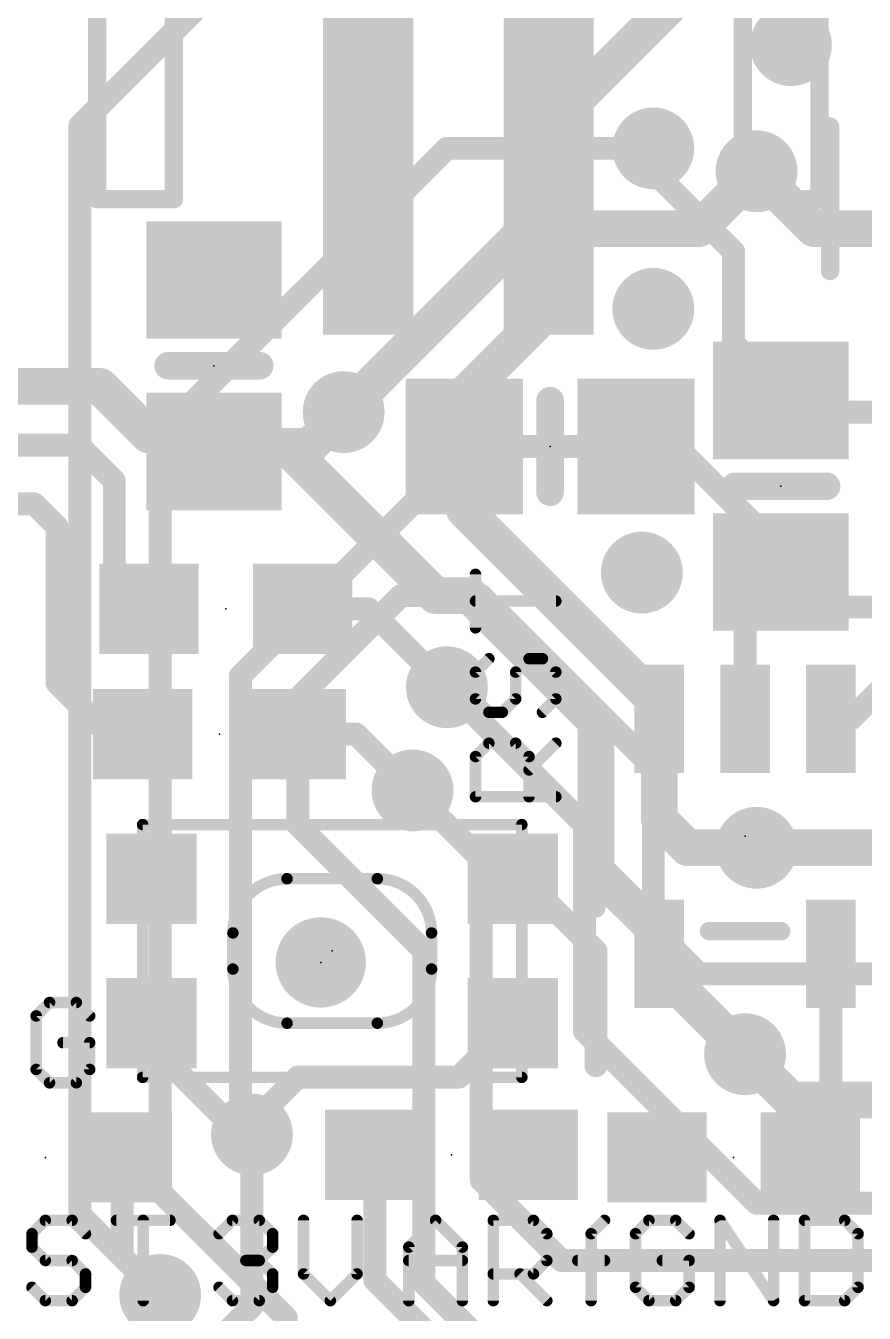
# Model space of a CAD drawing. Extents: x -11.5 to 69.1, y -5.3 to 31.9.
# Drawn here: x 6 to 15.29, y 2.46 to 16.72 of the extents above; entities that cross this region are included whole.
import ezdxf

# ---------------------------------------------------------------- set-up
doc = ezdxf.new("R2010")
doc.units = 0
for name, color, linetype in [('1', 12, 'CONTINUOUS'), ('16', 132, 'CONTINUOUS'), ('18', 110, 'CONTINUOUS'), ('21', 40, 'CONTINUOUS'), ('23', 40, 'CONTINUOUS')]:
    doc.layers.add(name, color=color, linetype=linetype)

# ---------------------------------------------------------------- blocks, each defined once
blk = doc.blocks.new('RECT')
blk.add_solid([(-0.5, -0.5), (0.5, -0.5), (-0.5, 0.5), (0.5, 0.5)])
blk = doc.blocks.new('PIE')
at = {"const_width": 0.5}
blk.add_lwpolyline([(0, -0.25, 1), (0, 0.25, 1), (0, -0.25)], format="xyb", dxfattribs=at)
blk = doc.blocks.new('ROUNDV')
at = {"const_width": 0.5}
blk.add_lwpolyline([(0, -0.25, 1), (0, 0.25, 1), (0, -0.25)], format="xyb", dxfattribs=at)

msp = doc.modelspace()

# ---------------------------------------------------------------- linework, layer by layer
at = {"layer": '1'}
for points, const_width in [([(11.795, 15.604), (14.86, 18.669)], 0.4064), ([(11.795, 15.604), (11.795, 13.573)], 0.4064), ([(12.954, 15.113), (12.954, 15.367)], 0.254), ([(14.732, 14.478), (14.097, 15.113)], 0.4064), ([(13.843, 14.224), (12.954, 15.113)], 0.254), ([(16.891, 14.478), (14.732, 14.478)], 0.4064), ([(13.843, 14.224), (13.843, 13.208)], 0.254), ([(11.795, 13.573), (10.861, 12.639)], 0.4064), ([(13.843, 13.208), (14.366, 12.685)], 0.254), ([(5.22, 12.73), (6.828, 12.73)], 0.4064), ([(6.828, 12.73), (7.366, 12.192)], 0.4064), ([(10.861, 12.639), (10.861, 12.065)], 0.254), ([(14.366, 12.685), (14.366, 12.574)], 0.254), ([(14.366, 12.685), (14.605, 12.446)], 0.254), ([(9.525, 12.446), (9.144, 12.065)], 0.4064), ([(14.605, 12.446), (17.018, 12.446)], 0.254), ([(7.366, 12.192), (8.032, 12.192)], 0.254), ([(8.032, 12.065), (8.89, 12.065)], 0.4064), ([(8.032, 12.192), (8.032, 12.065)], 0.254), ([(8.89, 12.065), (10.541, 10.414)], 0.4064), ([(9.144, 12.065), (8.89, 12.065)], 0.4064), ([(5.22, 12.08), (6.589, 12.08)], 0.254), ([(6.589, 12.08), (6.985, 11.684)], 0.254), ([(7.905, 12.065), (8.032, 12.065)], 0.254), ([(8.032, 12.065), (8.088, 12.009)], 0.254), ([(10.861, 12.065), (10.861, 11.364)], 0.254), ([(6.985, 11.684), (6.985, 10.268)], 0.254), ([(5.22, 11.43), (6.096, 11.43)], 0.254), ([(6.096, 11.43), (6.35, 11.176)], 0.254), ([(10.861, 11.364), (13.02, 9.205)], 0.4064), ([(6.35, 11.176), (6.35, 9.4475)], 0.254), ([(13.97, 9.0471), (13.97, 10.674)], 0.254), ([(13.97, 10.674), (14.366, 10.674)], 0.254), ([(10.541, 10.414), (10.922, 10.414)], 0.4064), ([(10.922, 10.414), (12.319, 9.017)], 0.4064), ([(6.985, 10.268), (7.369, 10.268)], 0.254), ([(9.069, 10.268), (9.798, 10.268)], 0.254), ([(9.798, 10.268), (10.668, 9.398)], 0.254), ([(6.35, 9.4475), (6.9188, 8.8787)], 0.254), ([(15.1431, 9.0471), (15.494, 9.398)], 0.254), ([(13.02, 9.205), (13.02, 9.0471)], 0.4064), ([(12.319, 9.017), (12.319, 7.366)], 0.4064), ([(13.02, 9.0471), (13.02, 7.935)], 0.4064), ([(14.92, 9.0471), (15.1431, 9.0471)], 0.254), ([(6.9188, 8.8787), (7.2998, 8.8787)], 0.254), ([(8.9998, 8.8787), (9.6633, 8.8787)], 0.254), ([(9.6633, 8.8787), (10.287, 8.255)], 0.254), ([(13.02, 7.935), (13.335, 7.62)], 0.4064), ([(13.335, 7.62), (14.097, 7.62)], 0.4064), ([(12.319, 7.366), (13.02, 6.665)], 0.4064), ([(11.398, 7.277), (11.519, 7.277)], 0.254), ([(11.519, 7.277), (12.319, 6.477)], 0.254), ([(13.02, 6.665), (13.02, 6.4469)], 0.254), ([(12.319, 6.477), (12.319, 5.207)], 0.254), ([(13.02, 6.4469), (13.02, 6.284)], 0.254), ([(14.92, 6.4469), (14.92, 4.418)], 0.254), ([(13.02, 6.284), (13.97, 5.334)], 0.4064), ([(7.398, 5.677), (7.398, 5.429)], 0.254), ([(11.398, 5.677), (10.801, 5.08)], 0.254), ([(7.398, 5.429), (8.509, 4.318)], 0.254), ([(9.017, 5.08), (8.89, 4.953)], 0.254), ([(10.801, 5.08), (9.017, 5.08)], 0.254), ([(8.509, 4.572), (8.89, 4.953)], 0.254), ([(8.509, 4.445), (8.509, 4.572)], 0.254), ([(8.509, 4.445), (8.509, 4.318)], 0.254), ([(8.509, 4.318), (8.509, 2.54)], 0.254), ([(14.92, 4.418), (14.693, 4.191)], 0.254), ([(7.073, 4.191), (7.073, 3.087)], 0.254), ([(9.8688, 2.8312), (9.8688, 4.2176)], 0.254), ([(7.073, 3.087), (7.493, 2.667)], 0.254), ([(9.8688, 2.8312), (11.43, 1.27)], 0.254), ([(8.509, 2.54), (7.239, 1.27)], 0.254)]:
    msp.add_lwpolyline(points, dxfattribs=dict(at, const_width=const_width))
for points, const_width in [([(11.8966, 15.604, 1), (11.6934, 15.604)], 0.2032), ([(11.7232, 15.6758, 1), (11.8668, 15.5322)], 0.2032), ([(13.0175, 15.367, 1), (12.8905, 15.367)], 0.127), ([(14.1688, 15.1848, 1), (14.0252, 15.0412)], 0.2032), ([(12.9989, 15.1579, 1), (12.9091, 15.0681)], 0.127), ([(12.8905, 15.113, 1), (13.0175, 15.113)], 0.127), ([(14.732, 14.5796, 1), (14.732, 14.3764)], 0.2032), ([(14.6602, 14.4062, 1), (14.8038, 14.5498)], 0.2032), ([(13.9065, 14.224, 1), (13.7795, 14.224)], 0.127), ([(13.7981, 14.1791, 1), (13.8879, 14.2689)], 0.127), ([(11.8668, 13.5012, 1), (11.7232, 13.6448)], 0.2032), ([(11.6934, 13.573, 1), (11.8966, 13.573)], 0.2032), ([(13.8879, 13.2529, 1), (13.7981, 13.1631)], 0.127), ([(13.7795, 13.208, 1), (13.9065, 13.208)], 0.127), ([(6.8998, 12.8018, 1), (6.7562, 12.6582)], 0.2032), ([(6.828, 12.6284, 1), (6.828, 12.8316)], 0.2032), ([(10.7892, 12.7108, 1), (10.9328, 12.5672)], 0.2032), ([(10.9245, 12.639, 1), (10.7975, 12.639)], 0.127), ([(14.4295, 12.685, 1), (14.3025, 12.685)], 0.127), ([(14.4109, 12.7299, 1), (14.3211, 12.6401)], 0.127), ([(14.3211, 12.6401, 1), (14.4109, 12.7299)], 0.127), ([(9.5968, 12.3742, 1), (9.4532, 12.5178)], 0.2032), ([(14.3025, 12.574, 1), (14.4295, 12.574)], 0.127), ([(14.605, 12.5095, 1), (14.605, 12.3825)], 0.127), ([(14.5601, 12.4011, 1), (14.6499, 12.4909)], 0.127), ([(7.2942, 12.1202, 1), (7.4378, 12.2638)], 0.2032), ([(7.366, 12.2555, 1), (7.366, 12.1285)], 0.127), ([(8.032, 12.1666, 1), (8.032, 11.9634)], 0.2032), ([(8.0955, 12.192, 1), (7.9685, 12.192)], 0.127), ([(8.032, 12.1285, 1), (8.032, 12.2555)], 0.127), ([(8.89, 12.1666, 1), (8.89, 11.9634)], 0.2032), ([(8.9618, 12.1368, 1), (8.8182, 11.9932)], 0.2032), ([(8.89, 11.9634, 1), (8.89, 12.1666)], 0.2032), ([(9.144, 11.9634, 1), (9.144, 12.1666)], 0.2032), ([(6.6339, 12.1249, 1), (6.5441, 12.0351)], 0.127), ([(6.589, 12.0165, 1), (6.589, 12.1435)], 0.127), ([(7.905, 12.1285, 1), (7.905, 12.0015)], 0.127), ([(8.0769, 12.1099, 1), (7.9871, 12.0201)], 0.127), ([(7.9685, 12.065, 1), (8.0955, 12.065)], 0.127), ([(8.032, 12.0015, 1), (8.032, 12.1285)], 0.127), ([(9.0722, 12.1368, 1), (9.2158, 11.9932)], 0.2032), ([(10.9245, 12.065, 1), (10.7975, 12.065)], 0.127), ([(10.7975, 12.065, 1), (10.9245, 12.065)], 0.127), ([(8.0431, 11.9641, 1), (8.1329, 12.0539)], 0.127), ([(7.0485, 11.684, 1), (6.9215, 11.684)], 0.127), ([(6.9401, 11.6391, 1), (7.0299, 11.7289)], 0.127), ([(6.1409, 11.4749, 1), (6.0511, 11.3851)], 0.127), ([(6.096, 11.3665, 1), (6.096, 11.4935)], 0.127), ([(10.9328, 11.4358, 1), (10.7892, 11.2922)], 0.2032), ([(10.7975, 11.364, 1), (10.9245, 11.364)], 0.127), ([(6.4135, 11.176, 1), (6.2865, 11.176)], 0.127), ([(6.3051, 11.1311, 1), (6.3949, 11.2209)], 0.127), ([(14.0335, 10.674, 1), (13.9065, 10.674)], 0.127), ([(13.97, 10.7375, 1), (13.97, 10.6105)], 0.127), ([(14.366, 10.6105, 1), (14.366, 10.7375)], 0.127), ([(10.541, 10.5156, 1), (10.541, 10.3124)], 0.2032), ([(10.4692, 10.3422, 1), (10.6128, 10.4858)], 0.2032), ([(10.9938, 10.4858, 1), (10.8502, 10.3422)], 0.2032), ([(10.922, 10.3124, 1), (10.922, 10.5156)], 0.2032), ([(6.985, 10.3315, 1), (6.985, 10.2045)], 0.127), ([(6.9215, 10.268, 1), (7.0485, 10.268)], 0.127), ([(7.369, 10.2045, 1), (7.369, 10.3315)], 0.127), ([(9.069, 10.3315, 1), (9.069, 10.2045)], 0.127), ([(9.8429, 10.3129, 1), (9.7531, 10.2231)], 0.127), ([(9.798, 10.2045, 1), (9.798, 10.3315)], 0.127), ([(6.3949, 9.4924, 1), (6.3051, 9.4026)], 0.127), ([(6.2865, 9.4475, 1), (6.4135, 9.4475)], 0.127), ([(10.6231, 9.3531, 1), (10.7129, 9.4429)], 0.127), ([(13.1216, 9.205, 1), (12.9184, 9.205)], 0.2032), ([(12.9482, 9.1332, 1), (13.0918, 9.2768)], 0.2032), ([(12.4206, 9.017, 1), (12.2174, 9.017)], 0.2032), ([(12.2472, 8.9452, 1), (12.3908, 9.0888)], 0.2032), ([(13.1216, 9.0471, 1), (12.9184, 9.0471)], 0.2032), ([(12.9184, 9.0471, 1), (13.1216, 9.0471)], 0.2032), ([(14.92, 9.1106, 1), (14.92, 8.9836)], 0.127), ([(15.0982, 9.092, 1), (15.188, 9.0022)], 0.127), ([(15.1431, 8.9836, 1), (15.1431, 9.1106)], 0.127), ([(6.9188, 8.9422, 1), (6.9188, 8.8152)], 0.127), ([(6.8739, 8.8338, 1), (6.9637, 8.9236)], 0.127), ([(7.2998, 8.8152, 1), (7.2998, 8.9422)], 0.127), ([(8.9998, 8.9422, 1), (8.9998, 8.8152)], 0.127), ([(9.7082, 8.9236, 1), (9.6184, 8.8338)], 0.127), ([(9.6633, 8.8152, 1), (9.6633, 8.9422)], 0.127), ([(13.9065, 9.0471, 1), (14.0335, 9.0471)], 0.127), ([(10.2421, 8.2101, 1), (10.3319, 8.2999)], 0.127), ([(13.0918, 8.0068, 1), (12.9482, 7.8632)], 0.2032), ([(12.9184, 7.935, 1), (13.1216, 7.935)], 0.2032), ([(13.335, 7.7216, 1), (13.335, 7.5184)], 0.2032), ([(13.2632, 7.5482, 1), (13.4068, 7.6918)], 0.2032), ([(14.097, 7.5184, 1), (14.097, 7.7216)], 0.2032), ([(12.3908, 7.4378, 1), (12.2472, 7.2942)], 0.2032), ([(12.2174, 7.366, 1), (12.4206, 7.366)], 0.2032), ([(11.398, 7.3405, 1), (11.398, 7.2135)], 0.127), ([(11.5639, 7.3219, 1), (11.4741, 7.2321)], 0.127), ([(11.519, 7.2135, 1), (11.519, 7.3405)], 0.127), ([(12.9482, 6.5932, 1), (13.0918, 6.7368)], 0.2032), ([(13.0835, 6.665, 1), (12.9565, 6.665)], 0.127), ([(12.3825, 6.477, 1), (12.2555, 6.477)], 0.127), ([(12.2741, 6.4321, 1), (12.3639, 6.5219)], 0.127), ([(13.0835, 6.4469, 1), (12.9565, 6.4469)], 0.127), ([(14.9835, 6.4469, 1), (14.8565, 6.4469)], 0.127), ([(13.0918, 6.3558, 1), (12.9482, 6.2122)], 0.2032), ([(12.9565, 6.4469, 1), (13.0835, 6.4469)], 0.127), ([(12.9565, 6.284, 1), (13.0835, 6.284)], 0.127), ([(7.4615, 5.677, 1), (7.3345, 5.677)], 0.127), ([(11.4429, 5.6321, 1), (11.3531, 5.7219)], 0.127), ([(7.4429, 5.4739, 1), (7.3531, 5.3841)], 0.127), ([(7.3345, 5.429, 1), (7.4615, 5.429)], 0.127), ([(13.8982, 5.2622, 1), (14.0418, 5.4058)], 0.2032), ([(9.017, 5.1435, 1), (9.017, 5.0165)], 0.127), ([(9.0619, 5.0351, 1), (8.9721, 5.1249)], 0.127), ([(10.7561, 5.1249, 1), (10.8459, 5.0351)], 0.127), ([(10.801, 5.0165, 1), (10.801, 5.1435)], 0.127), ([(12.2555, 5.207, 1), (12.3825, 5.207)], 0.127), ([(8.8451, 4.9979, 1), (8.9349, 4.9081)], 0.127), ([(8.9349, 4.9081, 1), (8.8451, 4.9979)], 0.127), ([(8.5725, 4.572, 1), (8.4455, 4.572)], 0.127), ([(8.4641, 4.6169, 1), (8.5539, 4.5271)], 0.127), ([(8.5725, 4.445, 1), (8.4455, 4.445)], 0.127), ([(8.4455, 4.445, 1), (8.5725, 4.445)], 0.127), ([(8.5725, 4.318, 1), (8.4455, 4.318)], 0.127), ([(8.4641, 4.2731, 1), (8.5539, 4.3629)], 0.127), ([(14.8565, 4.418, 1), (14.9835, 4.418)], 0.127), ([(14.9649, 4.3731, 1), (14.8751, 4.4629)], 0.127), ([(7.1365, 4.191, 1), (7.0095, 4.191)], 0.127), ([(8.4455, 4.318, 1), (8.5725, 4.318)], 0.127), ([(9.9323, 4.2176, 1), (9.8053, 4.2176)], 0.127), ([(14.6481, 4.2359, 1), (14.7379, 4.1461)], 0.127), ([(7.1179, 3.1319, 1), (7.0281, 3.0421)], 0.127), ([(7.0095, 3.087, 1), (7.1365, 3.087)], 0.127), ([(9.9137, 2.8761, 1), (9.8239, 2.7863)], 0.127), ([(9.8053, 2.8312, 1), (9.9323, 2.8312)], 0.127), ([(7.4481, 2.6221, 1), (7.5379, 2.7119)], 0.127), ([(8.4455, 2.54, 1), (8.5725, 2.54)], 0.127), ([(8.5539, 2.4951, 1), (8.4641, 2.5849)], 0.127)]:
    msp.add_lwpolyline(points, format="xyb", dxfattribs=dict(at, const_width=const_width))
at = {"layer": '16'}
for points, const_width in [([(8.763, 17.78), (6.604, 15.621)], 0.254), ([(6.604, 15.621), (6.604, 3.556)], 0.254), ([(7.493, 12.192), (10.668, 15.367)], 0.254), ([(10.668, 15.367), (12.954, 15.367)], 0.254), ([(13.462, 14.478), (14.097, 15.113)], 0.4064), ([(9.525, 12.446), (11.557, 14.478)], 0.4064), ([(11.557, 14.478), (13.462, 14.478)], 0.4064), ([(7.493, 3.81), (7.493, 12.192)], 0.254), ([(8.382, 9.525), (10.922, 12.065)], 0.254), ([(10.922, 12.065), (13.208, 12.065)], 0.254), ([(13.208, 12.065), (14.986, 10.287)], 0.254), ([(10.16, 10.414), (9.017, 9.271)], 0.254), ([(11.049, 10.414), (10.16, 10.414)], 0.254), ([(12.954, 8.509), (11.049, 10.414)], 0.254), ([(14.986, 10.287), (17.399, 10.287)], 0.254), ([(8.382, 9.525), (8.382, 4.572)], 0.254), ([(10.668, 9.398), (12.192, 7.874)], 0.254), ([(9.017, 7.874), (9.017, 9.271)], 0.254), ([(12.954, 6.731), (12.954, 8.509)], 0.254), ([(11.049, 7.493), (10.287, 8.255)], 0.254), ([(10.414, 6.477), (9.017, 7.874)], 0.254), ([(12.192, 7.874), (12.192, 5.588)], 0.254), ([(14.097, 7.62), (19.05, 7.62)], 0.4064), ([(11.049, 3.937), (11.049, 7.493)], 0.254), ([(13.462, 6.223), (12.954, 6.731)], 0.254), ([(10.414, 6.477), (10.414, 2.794)], 0.254), ([(13.462, 6.223), (19.177, 6.223)], 0.254), ([(12.192, 5.588), (14.097, 3.683)], 0.254), ([(13.97, 5.334), (14.478, 4.826)], 0.4064), ([(14.478, 4.826), (19.431, 4.826)], 0.4064), ([(8.382, 4.572), (8.509, 4.445)], 0.254), ([(11.938, 3.048), (11.049, 3.937)], 0.254), ([(8.89, 2.413), (7.493, 3.81)], 0.254), ([(14.097, 3.683), (20.2184, 3.683)], 0.254), ([(6.604, 3.556), (7.493, 2.667)], 0.254), ([(11.938, 3.048), (22.6314, 3.048)], 0.254), ([(10.414, 2.794), (11.43, 1.778)], 0.254), ([(8.89, 1.27), (8.89, 2.413)], 0.254)]:
    msp.add_lwpolyline(points, dxfattribs=dict(at, const_width=const_width))
for points, const_width in [([(6.6675, 15.621, 1), (6.5405, 15.621)], 0.127), ([(6.5591, 15.6659, 1), (6.6489, 15.5761)], 0.127), ([(10.668, 15.4305, 1), (10.668, 15.3035)], 0.127), ([(10.7129, 15.3221, 1), (10.6231, 15.4119)], 0.127), ([(12.954, 15.3035, 1), (12.954, 15.4305)], 0.127), ([(14.1688, 15.0412, 1), (14.0252, 15.1848)], 0.2032), ([(11.557, 14.5796, 1), (11.557, 14.3764)], 0.2032), ([(11.6288, 14.4062, 1), (11.4852, 14.5498)], 0.2032), ([(13.3902, 14.5498, 1), (13.5338, 14.4062)], 0.2032), ([(13.462, 14.3764, 1), (13.462, 14.5796)], 0.2032), ([(9.4532, 12.5178, 1), (9.5968, 12.3742)], 0.2032), ([(7.5565, 12.192, 1), (7.4295, 12.192)], 0.127), ([(7.4481, 12.2369, 1), (7.5379, 12.1471)], 0.127), ([(10.922, 12.1285, 1), (10.922, 12.0015)], 0.127), ([(10.9669, 12.0201, 1), (10.8771, 12.1099)], 0.127), ([(13.2529, 12.1099, 1), (13.1631, 12.0201)], 0.127), ([(13.208, 12.0015, 1), (13.208, 12.1285)], 0.127), ([(10.16, 10.4775, 1), (10.16, 10.3505)], 0.127), ([(10.2049, 10.3691, 1), (10.1151, 10.4589)], 0.127), ([(11.0939, 10.4589, 1), (11.0041, 10.3691)], 0.127), ([(11.049, 10.3505, 1), (11.049, 10.4775)], 0.127), ([(14.986, 10.3505, 1), (14.986, 10.2235)], 0.127), ([(14.9411, 10.2421, 1), (15.0309, 10.3319)], 0.127), ([(8.4455, 9.525, 1), (8.3185, 9.525)], 0.127), ([(8.3371, 9.5699, 1), (8.4269, 9.4801)], 0.127), ([(10.7129, 9.4429, 1), (10.6231, 9.3531)], 0.127), ([(9.0805, 9.271, 1), (8.9535, 9.271)], 0.127), ([(8.9721, 9.3159, 1), (9.0619, 9.2261)], 0.127), ([(13.0175, 8.509, 1), (12.8905, 8.509)], 0.127), ([(12.9091, 8.4641, 1), (12.9989, 8.5539)], 0.127), ([(10.3319, 8.2999, 1), (10.2421, 8.2101)], 0.127), ([(9.0619, 7.9189, 1), (8.9721, 7.8291)], 0.127), ([(12.2555, 7.874, 1), (12.1285, 7.874)], 0.127), ([(8.9535, 7.874, 1), (9.0805, 7.874)], 0.127), ([(12.1471, 7.8291, 1), (12.2369, 7.9189)], 0.127), ([(14.097, 7.7216, 1), (14.097, 7.5184)], 0.2032), ([(11.1125, 7.493, 1), (10.9855, 7.493)], 0.127), ([(11.0041, 7.4481, 1), (11.0939, 7.5379)], 0.127), ([(12.9989, 6.7759, 1), (12.9091, 6.6861)], 0.127), ([(12.8905, 6.731, 1), (13.0175, 6.731)], 0.127), ([(10.4775, 6.477, 1), (10.3505, 6.477)], 0.127), ([(10.3691, 6.4321, 1), (10.4589, 6.5219)], 0.127), ([(13.462, 6.2865, 1), (13.462, 6.1595)], 0.127), ([(13.4171, 6.1781, 1), (13.5069, 6.2679)], 0.127), ([(12.2369, 5.6329, 1), (12.1471, 5.5431)], 0.127), ([(12.1285, 5.588, 1), (12.2555, 5.588)], 0.127), ([(14.0418, 5.4058, 1), (13.8982, 5.2622)], 0.2032), ([(14.478, 4.9276, 1), (14.478, 4.7244)], 0.2032), ([(14.4062, 4.7542, 1), (14.5498, 4.8978)], 0.2032), ([(8.4269, 4.6169, 1), (8.3371, 4.5271)], 0.127), ([(8.3185, 4.572, 1), (8.4455, 4.572)], 0.127), ([(8.4641, 4.4001, 1), (8.5539, 4.4899)], 0.127), ([(11.0939, 3.9819, 1), (11.0041, 3.8921)], 0.127), ([(10.9855, 3.937, 1), (11.1125, 3.937)], 0.127), ([(7.5379, 3.8549, 1), (7.4481, 3.7651)], 0.127), ([(7.4295, 3.81, 1), (7.5565, 3.81)], 0.127), ([(14.097, 3.7465, 1), (14.097, 3.6195)], 0.127), ([(14.0521, 3.6381, 1), (14.1419, 3.7279)], 0.127), ([(6.6489, 3.6009, 1), (6.5591, 3.5111)], 0.127), ([(6.5405, 3.556, 1), (6.6675, 3.556)], 0.127), ([(11.938, 3.1115, 1), (11.938, 2.9845)], 0.127), ([(11.8931, 3.0031, 1), (11.9829, 3.0929)], 0.127), ([(10.4589, 2.8389, 1), (10.3691, 2.7491)], 0.127), ([(10.3505, 2.794, 1), (10.4775, 2.794)], 0.127), ([(7.4481, 2.6221, 1), (7.5379, 2.7119)], 0.127), ([(8.9535, 2.413, 1), (8.8265, 2.413)], 0.127), ([(8.8451, 2.3681, 1), (8.9349, 2.4579)], 0.127)]:
    msp.add_lwpolyline(points, format="xyb", dxfattribs=dict(at, const_width=const_width))
at = {"layer": '21'}
for points, const_width in [([(6.795, 14.804), (6.795, 18.804)], 0.2032), ([(14.795, 18.804), (14.795, 14.804)], 0.2032), ([(7.645, 17.304), (7.645, 14.804)], 0.2032), ([(13.945, 14.804), (13.945, 17.304)], 0.2032), ([(14.9108, 14.0082), (14.9108, 15.6082)], 0.2032), ([(7.645, 14.804), (6.795, 14.804)], 0.2032), ([(14.795, 14.804), (13.945, 14.804)], 0.2032), ([(7.58, 12.959), (8.596, 12.959)], 0.3048), ([(11.811, 12.573), (11.811, 11.557)], 0.3048), ([(14.874, 11.624), (13.858, 11.624)], 0.3048), ([(10.9847, 10.0563), (10.9847, 10.6494)], 0.127), ([(11.8745, 10.3528), (10.9847, 10.3528)], 0.127), ([(11.133, 9.7139), (10.9847, 9.5656)], 0.127), ([(11.4296, 9.5656), (11.5779, 9.7139)], 0.127), ([(11.5779, 9.7139), (11.7262, 9.7139)], 0.127), ([(11.7262, 9.7139), (11.8745, 9.5656)], 0.127), ([(10.9847, 9.5656), (10.9847, 9.269)], 0.127), ([(11.4296, 9.269), (11.4296, 9.5656)], 0.127), ([(11.8745, 9.5656), (11.8745, 9.269)], 0.127), ([(10.9847, 9.269), (11.133, 9.1207)], 0.127), ([(11.2813, 9.1207), (11.4296, 9.269)], 0.127), ([(11.8745, 9.269), (11.7262, 9.1207)], 0.127), ([(11.133, 9.1207), (11.2813, 9.1207)], 0.127), ([(10.9847, 8.6301), (11.133, 8.7784)], 0.127), ([(11.133, 8.7784), (11.4296, 8.7784)], 0.127), ([(11.4296, 8.7784), (11.5779, 8.6301)], 0.127), ([(11.5779, 8.4818), (11.8745, 8.7784)], 0.127), ([(10.9847, 8.1852), (10.9847, 8.6301)], 0.127), ([(11.5779, 8.6301), (11.5779, 8.1852)], 0.127), ([(12.32, 6.947), (12.32, 8.547)], 0.2032), ([(11.8745, 8.1852), (10.9847, 8.1852)], 0.127), ([(7.298, 5.077), (7.298, 7.877)], 0.127), ([(7.298, 7.877), (11.498, 7.877)], 0.127), ([(11.498, 7.877), (11.498, 5.077)], 0.127), ([(8.898, 7.277), (9.898, 7.277)], 0.127), ([(8.298, 6.277), (8.298, 6.677)], 0.127), ([(10.498, 6.677), (10.498, 6.277)], 0.127), ([(14.37, 6.697), (13.57, 6.697)], 0.2032), ([(6.2675, 5.9063), (6.1193, 5.758)], 0.127), ([(6.5641, 5.9063), (6.2675, 5.9063)], 0.127), ([(6.7124, 5.758), (6.5641, 5.9063)], 0.127), ([(6.1193, 5.758), (6.1193, 5.1648)], 0.127), ([(9.898, 5.677), (8.898, 5.677)], 0.127), ([(6.7124, 5.4614), (6.4158, 5.4614)], 0.127), ([(6.7124, 5.1648), (6.7124, 5.4614)], 0.127), ([(6.1193, 5.1648), (6.2675, 5.0165)], 0.127), ([(6.5641, 5.0165), (6.7124, 5.1648)], 0.127), ([(11.498, 5.077), (7.298, 5.077)], 0.127), ([(6.2675, 5.0165), (6.5641, 5.0165)], 0.127), ([(6.221, 3.4933), (6.0727, 3.345)], 0.127), ([(6.5176, 3.4933), (6.221, 3.4933)], 0.127), ([(6.6659, 3.345), (6.5176, 3.4933)], 0.127), ([(7.0083, 3.4933), (7.6014, 3.4933)], 0.127), ([(7.3048, 2.6035), (7.3048, 3.4933)], 0.127), ([(8.145, 3.345), (8.2933, 3.4933)], 0.127), ([(8.2933, 3.4933), (8.5899, 3.4933)], 0.127), ([(8.5899, 3.4933), (8.7382, 3.345)], 0.127), ([(9.0805, 3.4933), (9.0805, 2.9001)], 0.127), ([(9.6737, 2.9001), (9.6737, 3.4933)], 0.127), ([(10.2461, 3.1967), (10.5427, 3.4933)], 0.127), ([(10.5427, 3.4933), (10.8393, 3.1967)], 0.127), ([(11.1817, 2.6035), (11.1817, 3.4933)], 0.127), ([(11.1817, 3.4933), (11.6265, 3.4933)], 0.127), ([(11.6265, 3.4933), (11.7748, 3.345)], 0.127), ([(12.2655, 3.345), (12.4138, 3.4933)], 0.127), ([(12.9055, 3.4933), (12.7572, 3.345)], 0.127), ([(13.2021, 3.4933), (12.9055, 3.4933)], 0.127), ([(13.3504, 3.345), (13.2021, 3.4933)], 0.127), ([(13.6927, 2.6035), (13.6927, 3.4933)], 0.127), ([(13.6927, 3.4933), (14.2859, 2.6035)], 0.127), ([(14.2859, 2.6035), (14.2859, 3.4933)], 0.127), ([(14.6283, 3.4933), (14.6283, 2.6035)], 0.127), ([(15.0731, 3.4933), (14.6283, 3.4933)], 0.127), ([(15.2214, 3.345), (15.0731, 3.4933)], 0.127), ([(6.0727, 3.345), (6.0727, 3.1967)], 0.127), ([(8.7382, 3.345), (8.7382, 3.1967)], 0.127), ([(11.7748, 3.345), (11.7748, 3.0484)], 0.127), ([(12.2655, 2.6035), (12.2655, 3.345)], 0.127), ([(12.7572, 3.345), (12.7572, 2.7518)], 0.127), ([(15.2214, 2.7518), (15.2214, 3.345)], 0.127), ([(6.0727, 3.1967), (6.221, 3.0484)], 0.127), ([(8.7382, 3.1967), (8.5899, 3.0484)], 0.127), ([(10.2461, 2.6035), (10.2461, 3.1967)], 0.127), ([(10.8393, 3.1967), (10.8393, 2.6035)], 0.127), ([(6.221, 3.0484), (6.5176, 3.0484)], 0.127), ([(6.5176, 3.0484), (6.6659, 2.9001)], 0.127), ([(8.5899, 3.0484), (8.4416, 3.0484)], 0.127), ([(8.5899, 3.0484), (8.7382, 2.9001)], 0.127), ([(10.2461, 3.0484), (10.8393, 3.0484)], 0.127), ([(11.7748, 3.0484), (11.6265, 2.9001)], 0.127), ([(12.1172, 3.0484), (12.4138, 3.0484)], 0.127), ([(13.3504, 3.0484), (13.0538, 3.0484)], 0.127), ([(13.3504, 2.7518), (13.3504, 3.0484)], 0.127), ([(6.6659, 2.9001), (6.6659, 2.7518)], 0.127), ([(8.7382, 2.9001), (8.7382, 2.7518)], 0.127), ([(9.0805, 2.9001), (9.3771, 2.6035)], 0.127), ([(9.3771, 2.6035), (9.6737, 2.9001)], 0.127), ([(11.6265, 2.9001), (11.1817, 2.9001)], 0.127), ([(11.4782, 2.9001), (11.7748, 2.6035)], 0.127), ([(6.221, 2.6035), (6.0727, 2.7518)], 0.127), ([(6.6659, 2.7518), (6.5176, 2.6035)], 0.127), ([(8.2933, 2.6035), (8.145, 2.7518)], 0.127), ([(8.7382, 2.7518), (8.5899, 2.6035)], 0.127), ([(12.7572, 2.7518), (12.9055, 2.6035)], 0.127), ([(13.2021, 2.6035), (13.3504, 2.7518)], 0.127), ([(15.0731, 2.6035), (15.2214, 2.7518)], 0.127), ([(6.5176, 2.6035), (6.221, 2.6035)], 0.127), ([(8.5899, 2.6035), (8.2933, 2.6035)], 0.127), ([(12.9055, 2.6035), (13.2021, 2.6035)], 0.127), ([(14.6283, 2.6035), (15.0731, 2.6035)], 0.127)]:
    msp.add_lwpolyline(points, dxfattribs=dict(at, const_width=const_width))
for points, const_width in [([(14.9616, 15.6082, 1), (14.86, 15.6082)], 0.1016), ([(6.795, 14.8548, 1), (6.795, 14.7532)], 0.1016), ([(6.7442, 14.804, 1), (6.8458, 14.804)], 0.1016), ([(7.5942, 14.804, 1), (7.6958, 14.804)], 0.1016), ([(7.645, 14.7532, 1), (7.645, 14.8548)], 0.1016), ([(13.945, 14.8548, 1), (13.945, 14.7532)], 0.1016), ([(13.8942, 14.804, 1), (13.9958, 14.804)], 0.1016), ([(14.7442, 14.804, 1), (14.8458, 14.804)], 0.1016), ([(14.795, 14.7532, 1), (14.795, 14.8548)], 0.1016), ([(14.86, 14.0082, 1), (14.9616, 14.0082)], 0.1016), ([(7.58, 13.0352, 1), (7.58, 12.8828)], 0.1524), ([(8.596, 12.8828, 1), (8.596, 13.0352)], 0.1524), ([(11.8872, 12.573, 1), (11.7348, 12.573)], 0.1524), ([(13.858, 11.7002, 1), (13.858, 11.5478)], 0.1524), ([(14.874, 11.5478, 1), (14.874, 11.7002)], 0.1524), ([(11.7348, 11.557, 1), (11.8872, 11.557)], 0.1524), ([(11.0165, 10.6494, 1), (10.953, 10.6494)], 0.0635), ([(10.9847, 10.3846, 1), (10.9847, 10.3211)], 0.0635), ([(11.8745, 10.3211, 1), (11.8745, 10.3846)], 0.0635), ([(10.953, 10.0563, 1), (11.0165, 10.0563)], 0.0635), ([(11.1555, 9.6915, 1), (11.1106, 9.7364)], 0.0635), ([(11.5779, 9.7457, 1), (11.5779, 9.6822)], 0.0635), ([(11.6004, 9.6915, 1), (11.5555, 9.7364)], 0.0635), ([(11.7487, 9.7364, 1), (11.7038, 9.6915)], 0.0635), ([(11.7262, 9.6822, 1), (11.7262, 9.7457)], 0.0635), ([(11.0165, 9.5656, 1), (10.953, 9.5656)], 0.0635), ([(10.9623, 9.5881, 1), (11.0072, 9.5432)], 0.0635), ([(11.4614, 9.5656, 1), (11.3979, 9.5656)], 0.0635), ([(11.4072, 9.5881, 1), (11.4521, 9.5432)], 0.0635), ([(11.9063, 9.5656, 1), (11.8428, 9.5656)], 0.0635), ([(11.852, 9.5432, 1), (11.897, 9.5881)], 0.0635), ([(10.953, 9.269, 1), (11.0165, 9.269)], 0.0635), ([(11.0072, 9.2915, 1), (10.9623, 9.2466)], 0.0635), ([(11.3979, 9.269, 1), (11.4614, 9.269)], 0.0635), ([(11.4521, 9.2466, 1), (11.4072, 9.2915)], 0.0635), ([(11.8428, 9.269, 1), (11.9063, 9.269)], 0.0635), ([(11.897, 9.2466, 1), (11.852, 9.2915)], 0.0635), ([(11.133, 9.1525, 1), (11.133, 9.089)], 0.0635), ([(11.1106, 9.0983, 1), (11.1555, 9.1432)], 0.0635), ([(11.2589, 9.1432, 1), (11.3038, 9.0983)], 0.0635), ([(11.2813, 9.089, 1), (11.2813, 9.1525)], 0.0635), ([(11.7038, 9.1432, 1), (11.7487, 9.0983)], 0.0635), ([(11.133, 8.8101, 1), (11.133, 8.7466)], 0.0635), ([(11.1555, 8.7559, 1), (11.1106, 8.8008)], 0.0635), ([(11.4521, 8.8008, 1), (11.4072, 8.7559)], 0.0635), ([(11.4296, 8.7466, 1), (11.4296, 8.8101)], 0.0635), ([(11.897, 8.7559, 1), (11.852, 8.8008)], 0.0635), ([(11.0165, 8.6301, 1), (10.953, 8.6301)], 0.0635), ([(10.9623, 8.6526, 1), (11.0072, 8.6076)], 0.0635), ([(11.6097, 8.6301, 1), (11.5462, 8.6301)], 0.0635), ([(11.5555, 8.6076, 1), (11.6004, 8.6526)], 0.0635), ([(12.3708, 8.547, 1), (12.2692, 8.547)], 0.1016), ([(11.5555, 8.5043, 1), (11.6004, 8.4594)], 0.0635), ([(10.9847, 8.217, 1), (10.9847, 8.1535)], 0.0635), ([(10.953, 8.1852, 1), (11.0165, 8.1852)], 0.0635), ([(11.5462, 8.1852, 1), (11.6097, 8.1852)], 0.0635), ([(11.8745, 8.1535, 1), (11.8745, 8.217)], 0.0635), ([(7.298, 7.9088, 1), (7.298, 7.8453)], 0.0635), ([(7.3297, 7.877, 1), (7.2663, 7.877)], 0.0635), ([(11.5298, 7.877, 1), (11.4663, 7.877)], 0.0635), ([(11.498, 7.8453, 1), (11.498, 7.9088)], 0.0635), ([(8.898, 7.277, 0.4142), (8.298, 6.677)], 0.127), ([(8.898, 7.3087, 1), (8.898, 7.2453)], 0.0635), ([(8.898, 7.2453, 1), (8.898, 7.3087)], 0.0635), ([(10.498, 6.677, 0.4142), (9.898, 7.277)], 0.127), ([(9.898, 7.3087, 1), (9.898, 7.2453)], 0.0635), ([(9.898, 7.2453, 1), (9.898, 7.3087)], 0.0635), ([(12.2692, 6.947, 1), (12.3708, 6.947)], 0.1016), ([(8.3298, 6.677, 1), (8.2662, 6.677)], 0.0635), ([(8.2662, 6.677, 1), (8.3298, 6.677)], 0.0635), ([(10.5298, 6.677, 1), (10.4663, 6.677)], 0.0635), ([(10.4663, 6.677, 1), (10.5298, 6.677)], 0.0635), ([(13.57, 6.7478, 1), (13.57, 6.6462)], 0.1016), ([(14.37, 6.6462, 1), (14.37, 6.7478)], 0.1016), ([(8.3298, 6.277, 1), (8.2662, 6.277)], 0.0635), ([(8.2662, 6.277, 1), (8.3298, 6.277)], 0.0635), ([(8.298, 6.277, 0.4142), (8.898, 5.677)], 0.127), ([(9.898, 5.677, 0.4142), (10.498, 6.277)], 0.127), ([(10.5298, 6.277, 1), (10.4663, 6.277)], 0.0635), ([(10.4663, 6.277, 1), (10.5298, 6.277)], 0.0635), ([(6.2675, 5.938, 1), (6.2675, 5.8745)], 0.0635), ([(6.29, 5.8838, 1), (6.2451, 5.9287)], 0.0635), ([(6.5866, 5.9287, 1), (6.5417, 5.8838)], 0.0635), ([(6.5641, 5.8745, 1), (6.5641, 5.938)], 0.0635), ([(6.151, 5.758, 1), (6.0875, 5.758)], 0.0635), ([(6.0968, 5.7804, 1), (6.1417, 5.7355)], 0.0635), ([(6.69, 5.7355, 1), (6.7349, 5.7804)], 0.0635), ([(8.898, 5.7088, 1), (8.898, 5.6453)], 0.0635), ([(8.898, 5.6453, 1), (8.898, 5.7088)], 0.0635), ([(9.898, 5.7088, 1), (9.898, 5.6453)], 0.0635), ([(9.898, 5.6453, 1), (9.898, 5.7088)], 0.0635), ([(6.4158, 5.4931, 1), (6.4158, 5.4296)], 0.0635), ([(6.7442, 5.4614, 1), (6.6807, 5.4614)], 0.0635), ([(6.7124, 5.4296, 1), (6.7124, 5.4931)], 0.0635), ([(6.1417, 5.1872, 1), (6.0968, 5.1423)], 0.0635), ([(6.0875, 5.1648, 1), (6.151, 5.1648)], 0.0635), ([(6.6807, 5.1648, 1), (6.7442, 5.1648)], 0.0635), ([(6.7349, 5.1423, 1), (6.69, 5.1872)], 0.0635), ([(7.298, 5.1087, 1), (7.298, 5.0453)], 0.0635), ([(11.498, 5.0453, 1), (11.498, 5.1087)], 0.0635), ([(6.2675, 5.0483, 1), (6.2675, 4.9848)], 0.0635), ([(6.2451, 4.994, 1), (6.29, 5.039)], 0.0635), ([(6.5417, 5.039, 1), (6.5866, 4.994)], 0.0635), ([(6.5641, 4.9848, 1), (6.5641, 5.0483)], 0.0635), ([(7.2663, 5.077, 1), (7.3297, 5.077)], 0.0635), ([(11.4663, 5.077, 1), (11.5298, 5.077)], 0.0635), ([(6.221, 3.525, 1), (6.221, 3.4615)], 0.0635), ([(6.2435, 3.4708, 1), (6.1986, 3.5157)], 0.0635), ([(6.5401, 3.5157, 1), (6.4952, 3.4708)], 0.0635), ([(6.5176, 3.4615, 1), (6.5176, 3.525)], 0.0635), ([(7.0083, 3.525, 1), (7.0083, 3.4615)], 0.0635), ([(7.3366, 3.4933, 1), (7.2731, 3.4933)], 0.0635), ([(7.6014, 3.4615, 1), (7.6014, 3.525)], 0.0635), ([(8.2933, 3.525, 1), (8.2933, 3.4615)], 0.0635), ([(8.3157, 3.4708, 1), (8.2708, 3.5157)], 0.0635), ([(8.6123, 3.5157, 1), (8.5674, 3.4708)], 0.0635), ([(8.5899, 3.4615, 1), (8.5899, 3.525)], 0.0635), ([(9.1123, 3.4933, 1), (9.0488, 3.4933)], 0.0635), ([(9.7054, 3.4933, 1), (9.6419, 3.4933)], 0.0635), ([(10.5652, 3.5157, 1), (10.5203, 3.4708)], 0.0635), ([(10.5652, 3.4708, 1), (10.5203, 3.5157)], 0.0635), ([(11.2134, 3.4933, 1), (11.1499, 3.4933)], 0.0635), ([(11.1817, 3.525, 1), (11.1817, 3.4615)], 0.0635), ([(11.649, 3.5157, 1), (11.6041, 3.4708)], 0.0635), ([(11.6265, 3.4615, 1), (11.6265, 3.525)], 0.0635), ([(12.4362, 3.4708, 1), (12.3913, 3.5157)], 0.0635), ([(12.9055, 3.525, 1), (12.9055, 3.4615)], 0.0635), ([(12.928, 3.4708, 1), (12.8831, 3.5157)], 0.0635), ([(13.2246, 3.5157, 1), (13.1796, 3.4708)], 0.0635), ([(13.2021, 3.4615, 1), (13.2021, 3.525)], 0.0635), ([(13.7245, 3.4933, 1), (13.661, 3.4933)], 0.0635), ([(13.7192, 3.5109, 1), (13.6663, 3.4756)], 0.0635), ([(14.3177, 3.4933, 1), (14.2542, 3.4933)], 0.0635), ([(14.66, 3.4933, 1), (14.5965, 3.4933)], 0.0635), ([(14.6283, 3.525, 1), (14.6283, 3.4615)], 0.0635), ([(15.0956, 3.5157, 1), (15.0507, 3.4708)], 0.0635), ([(15.0731, 3.4615, 1), (15.0731, 3.525)], 0.0635), ([(6.1045, 3.345, 1), (6.041, 3.345)], 0.0635), ([(6.0503, 3.3674, 1), (6.0952, 3.3225)], 0.0635), ([(6.6435, 3.3225, 1), (6.6884, 3.3674)], 0.0635), ([(8.1225, 3.3674, 1), (8.1674, 3.3225)], 0.0635), ([(8.7699, 3.345, 1), (8.7064, 3.345)], 0.0635), ([(8.7157, 3.3225, 1), (8.7606, 3.3674)], 0.0635), ([(11.8066, 3.345, 1), (11.7431, 3.345)], 0.0635), ([(11.7524, 3.3225, 1), (11.7973, 3.3674)], 0.0635), ([(12.2972, 3.345, 1), (12.2337, 3.345)], 0.0635), ([(12.243, 3.3674, 1), (12.2879, 3.3225)], 0.0635), ([(12.789, 3.345, 1), (12.7255, 3.345)], 0.0635), ([(12.7348, 3.3674, 1), (12.7797, 3.3225)], 0.0635), ([(13.3279, 3.3225, 1), (13.3728, 3.3674)], 0.0635), ([(15.2532, 3.345, 1), (15.1897, 3.345)], 0.0635), ([(15.199, 3.3225, 1), (15.2439, 3.3674)], 0.0635), ([(6.0952, 3.2191, 1), (6.0503, 3.1742)], 0.0635), ([(6.041, 3.1967, 1), (6.1045, 3.1967)], 0.0635), ([(8.7064, 3.1967, 1), (8.7699, 3.1967)], 0.0635), ([(8.7606, 3.1742, 1), (8.7157, 3.2191)], 0.0635), ([(10.2779, 3.1967, 1), (10.2144, 3.1967)], 0.0635), ([(10.2237, 3.2191, 1), (10.2686, 3.1742)], 0.0635), ([(10.8711, 3.1967, 1), (10.8076, 3.1967)], 0.0635), ([(10.8169, 3.1742, 1), (10.8618, 3.2191)], 0.0635), ([(6.221, 3.0801, 1), (6.221, 3.0166)], 0.0635), ([(6.1986, 3.0259, 1), (6.2435, 3.0708)], 0.0635), ([(6.5401, 3.0708, 1), (6.4952, 3.0259)], 0.0635), ([(6.5176, 3.0166, 1), (6.5176, 3.0801)], 0.0635), ([(8.4416, 3.0801, 1), (8.4416, 3.0166)], 0.0635), ([(8.6123, 3.0708, 1), (8.5674, 3.0259)], 0.0635), ([(8.5674, 3.0708, 1), (8.6123, 3.0259)], 0.0635), ([(8.5899, 3.0166, 1), (8.5899, 3.0801)], 0.0635), ([(10.2461, 3.0801, 1), (10.2461, 3.0166)], 0.0635), ([(10.8393, 3.0166, 1), (10.8393, 3.0801)], 0.0635), ([(11.7431, 3.0484, 1), (11.8066, 3.0484)], 0.0635), ([(11.7973, 3.0259, 1), (11.7524, 3.0708)], 0.0635), ([(12.1172, 3.0801, 1), (12.1172, 3.0166)], 0.0635), ([(12.4138, 3.0166, 1), (12.4138, 3.0801)], 0.0635), ([(13.0538, 3.0801, 1), (13.0538, 3.0166)], 0.0635), ([(13.3821, 3.0484, 1), (13.3186, 3.0484)], 0.0635), ([(13.3504, 3.0166, 1), (13.3504, 3.0801)], 0.0635), ([(6.6977, 2.9001, 1), (6.6342, 2.9001)], 0.0635), ([(6.6435, 2.8776, 1), (6.6884, 2.9225)], 0.0635), ([(8.7699, 2.9001, 1), (8.7064, 2.9001)], 0.0635), ([(8.7157, 2.8776, 1), (8.7606, 2.9225)], 0.0635), ([(9.103, 2.9225, 1), (9.058, 2.8776)], 0.0635), ([(9.0488, 2.9001, 1), (9.1123, 2.9001)], 0.0635), ([(9.6419, 2.9001, 1), (9.7054, 2.9001)], 0.0635), ([(9.6961, 2.8776, 1), (9.6512, 2.9225)], 0.0635), ([(11.1817, 2.9318, 1), (11.1817, 2.8683)], 0.0635), ([(11.5007, 2.9225, 1), (11.4558, 2.8776)], 0.0635), ([(11.6041, 2.9225, 1), (11.649, 2.8776)], 0.0635), ([(11.6265, 2.8683, 1), (11.6265, 2.9318)], 0.0635), ([(6.0952, 2.7742, 1), (6.0503, 2.7293)], 0.0635), ([(6.6342, 2.7518, 1), (6.6977, 2.7518)], 0.0635), ([(6.6884, 2.7293, 1), (6.6435, 2.7742)], 0.0635), ([(8.1674, 2.7742, 1), (8.1225, 2.7293)], 0.0635), ([(8.7064, 2.7518, 1), (8.7699, 2.7518)], 0.0635), ([(8.7606, 2.7293, 1), (8.7157, 2.7742)], 0.0635), ([(12.7255, 2.7518, 1), (12.789, 2.7518)], 0.0635), ([(12.7797, 2.7742, 1), (12.7348, 2.7293)], 0.0635), ([(13.3186, 2.7518, 1), (13.3821, 2.7518)], 0.0635), ([(13.3728, 2.7293, 1), (13.3279, 2.7742)], 0.0635), ([(15.1897, 2.7518, 1), (15.2532, 2.7518)], 0.0635), ([(15.2439, 2.7293, 1), (15.199, 2.7742)], 0.0635), ([(6.221, 2.6353, 1), (6.221, 2.5717)], 0.0635), ([(6.1986, 2.581, 1), (6.2435, 2.626)], 0.0635), ([(6.4952, 2.626, 1), (6.5401, 2.581)], 0.0635), ([(6.5176, 2.5717, 1), (6.5176, 2.6353)], 0.0635), ([(7.2731, 2.6035, 1), (7.3366, 2.6035)], 0.0635), ([(8.2933, 2.6353, 1), (8.2933, 2.5717)], 0.0635), ([(8.2708, 2.581, 1), (8.3157, 2.626)], 0.0635), ([(8.5674, 2.626, 1), (8.6123, 2.581)], 0.0635), ([(8.5899, 2.5717, 1), (8.5899, 2.6353)], 0.0635), ([(9.3546, 2.626, 1), (9.3995, 2.581)], 0.0635), ([(9.3546, 2.581, 1), (9.3995, 2.626)], 0.0635), ([(10.2144, 2.6035, 1), (10.2779, 2.6035)], 0.0635), ([(10.8076, 2.6035, 1), (10.8711, 2.6035)], 0.0635), ([(11.1499, 2.6035, 1), (11.2134, 2.6035)], 0.0635), ([(11.7524, 2.581, 1), (11.7973, 2.626)], 0.0635), ([(12.2337, 2.6035, 1), (12.2972, 2.6035)], 0.0635), ([(12.9055, 2.6353, 1), (12.9055, 2.5717)], 0.0635), ([(12.8831, 2.581, 1), (12.928, 2.626)], 0.0635), ([(13.1796, 2.626, 1), (13.2246, 2.581)], 0.0635), ([(13.2021, 2.5717, 1), (13.2021, 2.6353)], 0.0635), ([(13.661, 2.6035, 1), (13.7245, 2.6035)], 0.0635), ([(14.2542, 2.6035, 1), (14.3177, 2.6035)], 0.0635), ([(14.2595, 2.5859, 1), (14.3123, 2.6211)], 0.0635), ([(14.6283, 2.6353, 1), (14.6283, 2.5717)], 0.0635), ([(14.5965, 2.6035, 1), (14.66, 2.6035)], 0.0635), ([(15.0507, 2.626, 1), (15.0956, 2.581)], 0.0635), ([(15.0731, 2.5717, 1), (15.0731, 2.6353)], 0.0635)]:
    msp.add_lwpolyline(points, format="xyb", dxfattribs=dict(at, const_width=const_width))
at = {"layer": '23'}
for p in [(8.088, 12.959), (11.811, 12.065), (14.366, 11.624), (8.219, 10.268), (8.1498, 8.8787), (13.97, 7.747), (9.398, 6.477), (9.271, 6.35), (6.223, 4.191), (10.7188, 4.2176), (13.843, 4.191)]:
    msp.add_point(p, dxfattribs=at)

# ---------------------------------------------------------------- block references
at = {"layer": '1', "yscale": 4.6}
for p in [(9.795, 15.604), (11.795, 15.604)]:
    msp.add_blockref('RECT', p, dxfattribs=at)
at = {"layer": '1'}
for p, xscale, yscale, rotation in [((8.088, 13.909), 1.3, 1.5, 90), ((14.366, 12.574), 1.3, 1.5, 270), ((8.088, 12.009), 1.3, 1.5, 90), ((14.366, 10.674), 1.3, 1.5, 270), ((13.02, 9.0471), 0.55, 1.2, 180), ((13.97, 9.0471), 0.55, 1.2, 180), ((14.92, 9.0471), 0.55, 1.2, 180), ((13.02, 6.4469), 0.55, 1.2, 180), ((14.92, 6.4469), 0.55, 1.2, 180)]:
    msp.add_blockref('RECT', p, dxfattribs=dict(at, xscale=xscale, yscale=yscale, rotation=rotation))
at = {"layer": '1', "xscale": 1.3, "yscale": 1.5}
for p in [(10.861, 12.065), (12.761, 12.065)]:
    msp.add_blockref('RECT', p, dxfattribs=at)
at = {"layer": '1', "xscale": 1.1}
for p in [(7.369, 10.268), (9.069, 10.268), (7.2998, 8.8787), (8.9998, 8.8787), (9.8688, 4.2176), (11.5688, 4.2176), (7.073, 4.191)]:
    msp.add_blockref('RECT', p, dxfattribs=at)
at = {"layer": '1', "rotation": 180}
for p in [(7.398, 7.277), (11.398, 7.277), (7.398, 5.677), (11.398, 5.677)]:
    msp.add_blockref('RECT', p, dxfattribs=at)
at = {"layer": '1'}
msp.add_blockref('PIE', (9.271, 6.35), dxfattribs=at)
at = {"layer": '1', "xscale": 1.1, "rotation": 180}
for p in [(12.993, 4.191), (14.693, 4.191)]:
    msp.add_blockref('RECT', p, dxfattribs=at)
at = {"layer": '18', "xscale": 0.9064, "yscale": 0.9064}
for p in [(14.478, 16.51), (14.478, 16.51), (12.954, 15.367), (12.954, 15.367), (14.097, 15.113), (14.097, 15.113), (12.954, 13.589), (12.954, 13.589), (9.525, 12.446), (9.525, 12.446), (12.827, 10.668), (12.827, 10.668), (10.668, 9.398), (10.668, 9.398), (10.287, 8.255), (10.287, 8.255), (14.097, 7.62), (14.097, 7.62), (13.97, 5.334), (13.97, 5.334), (8.509, 4.445), (8.509, 4.445), (7.493, 2.667), (7.493, 2.667)]:
    msp.add_blockref('ROUNDV', p, dxfattribs=at)

doc.saveas('drawing.dxf')
